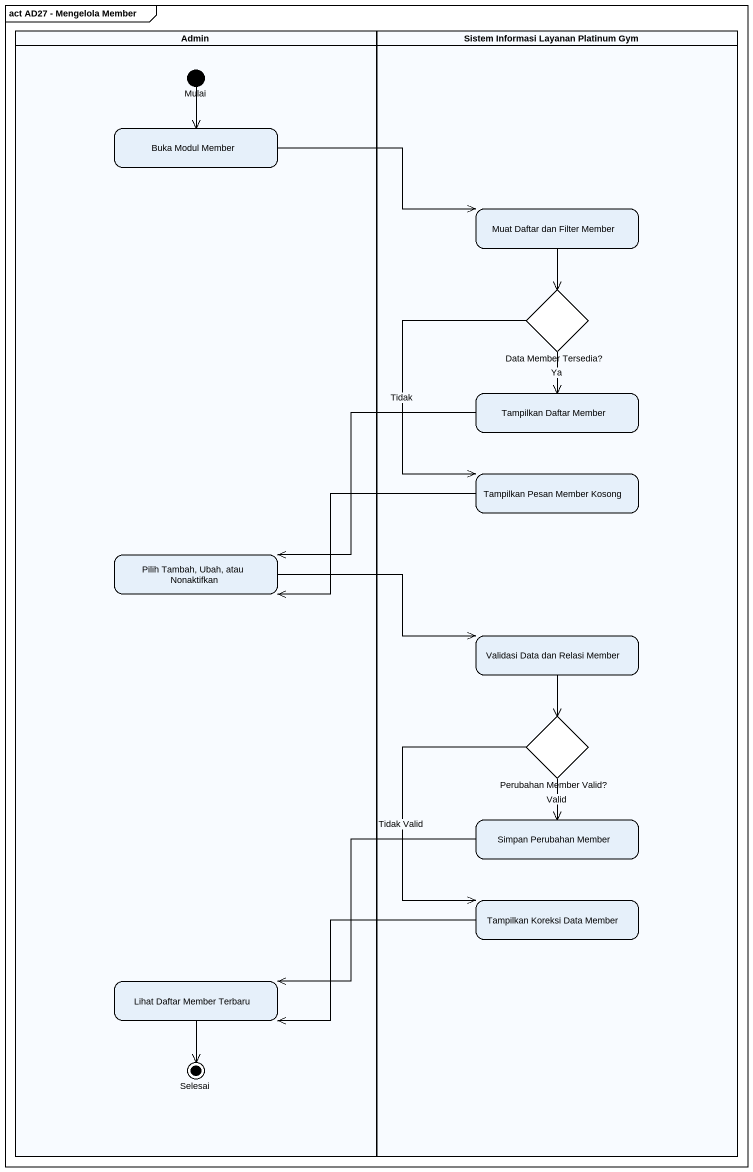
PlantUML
@startuml
mainframe act AD27 - Mengelola Member
hide empty description
state Admin <<partition>> {
  state Mulai <<start>>
  state "Buka Modul Member" as Buka_Modul_Member
  state "Pilih Tambah, Ubah, atau Nonaktifkan" as Pilih_Tambah_Ubah_atau
  state "Lihat Daftar Member Terbaru" as Lihat_Daftar_Member_Terbaru
  state Selesai <<end>>
}
state "Sistem Informasi Layanan Platinum Gym" as Sistem_Informasi_Layanan <<partition>> {
  state "Muat Daftar dan Filter Member" as Muat_Daftar_dan_Filter
  state "Data Member Tersedia?" as Data_Member_Tersedia <<choice>>
  state "Tampilkan Daftar Member" as Tampilkan_Daftar_Member
  state "Tampilkan Pesan Member Kosong" as Tampilkan_Pesan_Member
  state "Validasi Data dan Relasi Member" as Validasi_Data_dan_Relasi
  state "Perubahan Member Valid?" as Perubahan_Member_Valid <<choice>>
  state "Simpan Perubahan Member" as Simpan_Perubahan_Member
  state "Tampilkan Koreksi Data Member" as Tampilkan_Koreksi_Data
}
Mulai --> Buka_Modul_Member
Buka_Modul_Member -right-> Muat_Daftar_dan_Filter
Muat_Daftar_dan_Filter --> Data_Member_Tersedia
Data_Member_Tersedia --> Tampilkan_Daftar_Member : Ya
Data_Member_Tersedia --> Tampilkan_Pesan_Member : Tidak
Tampilkan_Daftar_Member -left-> Pilih_Tambah_Ubah_atau
Tampilkan_Pesan_Member -left-> Pilih_Tambah_Ubah_atau
Pilih_Tambah_Ubah_atau -right-> Validasi_Data_dan_Relasi
Validasi_Data_dan_Relasi --> Perubahan_Member_Valid
Perubahan_Member_Valid --> Simpan_Perubahan_Member : Valid
Perubahan_Member_Valid --> Tampilkan_Koreksi_Data : Tidak Valid
Simpan_Perubahan_Member -left-> Lihat_Daftar_Member_Terbaru
Tampilkan_Koreksi_Data -left-> Lihat_Daftar_Member_Terbaru
Lihat_Daftar_Member_Terbaru --> Selesai
@enduml
